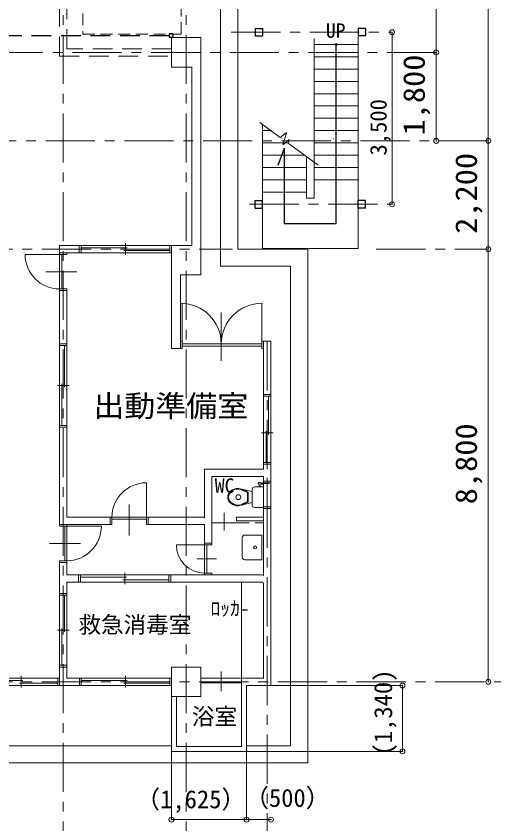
# Model space of a CAD drawing. Units: millimetres at full size, sheet at 1:200. Extents: x -55340 to 55340, y -38040 to 38040.
# Drawn here: x 29568 to 39284, y -25556 to -9130 of the extents above; entities that cross this region are included whole.
import ezdxf
from ezdxf.enums import TextEntityAlignment as Align

# ---------------------------------------------------------------- set-up
doc = ezdxf.new("R2010")
doc.units = ezdxf.units.MM
doc.header["$LTSCALE"] = 200
doc.header["$PDMODE"] = 32
doc.header["$PDSIZE"] = 100
for name, pattern in [('CHAIN1', [8, 5, -1, 1, -1]), ('DASHED1', [1.8, 1.2, -0.6]), ('DASHED2', [3, 2, -1])]:
    doc.linetypes.add(name, pattern=pattern)
for name, color, linetype, lineweight in [('0-1_通り芯', 3, 'Continuous', 18), ('0-2_躯体', 3, 'Continuous', 18), ('0-4_仕上', 4, 'Continuous', 9), ('0-5_建具(ｻｯｼ)', 3, 'Continuous', 18), ('0-6_建具(内部)', 3, 'Continuous', 18), ('0-9_家具・設備', 4, 'Continuous', 9), ('0-A_寸法', 6, 'Continuous', 9), ('0-B_文字', 2, 'Continuous', 9), ('0-F_予備', 4, 'Continuous', 9)]:
    doc.layers.add(name, color=color, linetype=linetype, lineweight=lineweight)
doc.styles.add('ＭＳ ゴシック', font='')
doc.styles.get('ＭＳ ゴシック').set_extended_font_data('MS Gothic')

msp = doc.modelspace()

# ---------------------------------------------------------------- linework, layer by layer
at = {"layer": '0-1_通り芯', "color": 4, "linetype": 'CHAIN1', "lineweight": 9}
for p, q in [((30526.4, -1507), (30526.4, -27128.1)), ((33026.4, -1507), (33026.4, -27128.1)), ((33943.4, -9456.6), (37214, -9456.6)), ((38112.2, -9866.8), (23026.4, -9866.8)), ((39171.9, -11666.8), (8865.3, -11666.8)), ((34317, -12956.6), (37214, -12956.6)), ((-48307.7, -13866.8), (33970.3, -13866.8)), ((36892, -13866.8), (39171.9, -13866.8)), ((34676.4, -15741.8), (34676.4, -28628.1)), ((-48307.7, -22666.8), (40371.9, -22666.8))]:
    msp.add_line(p, q, dxfattribs=at)
at = {"layer": '0-2_躯体', "color": 4, "linetype": 'DASHED2', "lineweight": 9}
for p, q in [((30601.4, -9791.8), (30601.4, -8051.8)), ((30451.4, -9941.8), (30451.4, -8441.8)), ((32726.4, -9791.8), (30601.4, -9791.8)), ((30451.4, -9941.8), (32726.4, -9941.8))]:
    msp.add_line(p, q, dxfattribs=at)
at = {"layer": '0-2_躯体', "color": 2, "lineweight": 25}
for p, q in [((34426.4, -9381.6), (34576.4, -9381.6)), ((34426.4, -9381.6), (34426.4, -9531.6)), ((34576.4, -9381.6), (34576.4, -9531.6)), ((36526.4, -9381.6), (36526.4, -9531.6)), ((36676.4, -9381.6), (36676.4, -9531.6)), ((34426.4, -9531.6), (34576.4, -9531.6)), ((34426.4, -12881.6), (34576.4, -12881.6)), ((34426.4, -13031.6), (34426.4, -12881.6)), ((34576.4, -13031.6), (34576.4, -12881.6)), ((36526.4, -13031.6), (36526.4, -12881.6)), ((36676.4, -12881.6), (36526.4, -12881.6)), ((36676.4, -13031.6), (36676.4, -12881.6)), ((34426.4, -13031.6), (34576.4, -13031.6))]:
    msp.add_line(p, q, dxfattribs=at)
at = {"layer": '0-2_躯体'}
for p, q in [((32726.4, -9566.8), (33326.5, -9566.8)), ((32726.4, -9791.8), (32726.4, -9566.8)), ((33326.5, -9566.8), (33326.5, -10166.8)), ((32726.4, -9866.8), (32726.4, -9791.8)), ((32726.4, -10166.8), (32726.4, -9866.8)), ((33141.4, -10166.8), (32726.4, -10166.8)), ((33141.4, -10166.8), (33141.4, -13791.8)), ((30451.4, -13791.8), (30853.1, -13791.8)), ((30451.4, -13941.8), (30451.4, -13791.8)), ((30853.1, -13791.8), (30853.1, -13941.8)), ((32726.5, -13791.8), (33141.4, -13791.8)), ((32726.5, -14391.8), (32726.5, -13791.8)), ((30891.4, -13941.8), (30451.4, -13941.8)), ((32726.5, -15891.8), (32726.5, -14391.8)), ((32911.4, -14391.8), (33326.5, -14391.8)), ((32911.4, -14391.8), (32911.4, -15891.8)), ((30451.4, -14711.8), (30601.4, -14711.8)), ((30451.4, -14711.8), (30451.4, -15791.8)), ((30601.4, -14711.8), (30601.4, -15791.8)), ((32911.4, -15891.8), (32911.4, -15741.8)), ((34751.5, -16821.8), (34751.5, -15741.8)), ((30451.4, -15791.8), (30601.4, -15791.8)), ((32946.4, -15891.8), (32726.5, -15891.8)), ((34751.5, -16821.8), (34601.4, -16821.8)), ((30451.4, -17491.8), (30601.4, -17491.8)), ((30601.4, -17491.8), (30601.4, -19320)), ((34601.4, -18341.8), (33401.4, -18341.8)), ((33401.4, -19340), (33401.4, -18341.8)), ((34601.4, -18244.6), (34751.5, -18244.6)), ((34601.4, -18341.8), (34601.4, -18244.6)), ((34751.5, -18588.9), (34751.5, -18244.6)), ((33551.4, -19882.4), (33551.4, -18491.8)), ((34601.4, -18491.8), (33551.4, -18491.8)), ((34601.4, -18588.9), (34601.4, -18491.8)), ((34601.4, -18588.9), (34751.5, -18588.9)), ((34751.5, -19141.8), (34601.4, -19141.8)), ((34601.4, -20511.8), (34601.4, -19141.8)), ((34751.5, -22741.8), (34751.5, -19141.8)), ((30601.4, -19320), (31481.5, -19320)), ((31481.5, -19320), (31481.5, -19470)), ((32251.5, -19470), (32251.5, -19320)), ((32251.5, -19320), (33401.4, -19320)), ((32251.5, -19470), (33401.4, -19470)), ((33401.4, -19847.4), (33401.4, -19470)), ((33551.4, -19847.4), (33401.4, -19847.4)), ((30451.4, -20868.4), (30451.4, -20240)), ((30601.4, -20240), (30451.4, -20240)), ((30838.1, -20491.8), (30838.1, -20641.8)), ((32711.4, -20491.8), (34601.4, -20491.8)), ((32711.4, -20491.8), (32711.4, -20641.8)), ((30601.4, -20868.4), (30601.4, -20641.8)), ((30838.1, -20641.8), (30601.4, -20641.8)), ((34601.4, -20641.8), (32711.4, -20641.8)), ((34601.4, -22591.8), (34601.4, -20661.8)), ((30451.4, -20868.4), (30601.4, -20868.4)), ((30451.4, -22368.4), (30601.4, -22368.4)), ((30451.4, -22368.4), (30451.4, -22741.8)), ((30601.4, -22368.4), (30601.4, -22591.8)), ((32726.4, -22966.8), (32726.4, -22366.8)), ((30856.4, -22591.8), (30601.4, -22591.8)), ((30856.4, -22741.8), (30856.4, -22591.8)), ((30856.4, -22741.8), (30451.4, -22741.8)), ((34251.5, -22741.8), (34751.5, -22741.8)), ((33326.4, -22966.8), (32726.4, -22966.8)), ((32726.4, -24081.8), (32726.4, -22966.8)), ((32826.4, -23981.8), (32826.4, -22966.8)), ((32826.4, -23981.8), (34151.5, -23981.8))]:
    msp.add_line(p, q, dxfattribs=at)
at = {"layer": '0-2_躯体', "color": 2, "lineweight": 25}
for points in [[(36676.4, -9381.6), (36563.3, -9381.6), (36562.4, -9381.6), (36526.4, -9381.6)], [(36676.4, -9531.6), (36573.8, -9531.6), (36526.4, -9531.6)], [(36676.4, -13031.6), (36563.3, -13031.6), (36562.4, -13031.6), (36526.4, -13031.6)]]:
    msp.add_lwpolyline(points, dxfattribs=at)
at = {"layer": '0-2_躯体'}
for points in [[(33326.5, -10166.8), (33326.5, -13791.8), (33326.5, -14391.8)], [(34601.4, -16821.8), (34601.4, -15741.8), (34751.5, -15741.8)], [(30451.4, -17491.8), (30451.4, -19470), (31481.5, -19470)], [(30838.1, -20491.8), (30601.4, -20491.8), (30601.4, -20240)], [(32726.4, -22366.8), (33326.4, -22366.8), (33326.4, -22966.8)], [(34151.5, -23981.8), (34151.5, -22591.8), (34601.4, -22591.8)], [(32726.4, -24081.8), (34251.5, -24081.8), (34251.5, -22741.8)]]:
    msp.add_lwpolyline(points, dxfattribs=at)
at = {"layer": '0-4_仕上'}
for p, q in [((34076.5, -7541.8), (34076.5, -13866.8)), ((33726.4, -7891.8), (33726.4, -14216.8)), ((34076.5, -13866.8), (35501.4, -13866.8)), ((35501.4, -24316.8), (35501.4, -13866.8)), ((33726.4, -14216.8), (35151.4, -14216.8)), ((35151.4, -23966.8), (35151.4, -14216.8)), ((32726.4, -23966.8), (11726.4, -23966.8)), ((35151.4, -23966.8), (34251.5, -23966.8)), ((35501.4, -24316.8), (11376.4, -24316.8))]:
    msp.add_line(p, q, dxfattribs=at)
at = {"layer": '0-5_建具(ｻｯｼ)', "color": 2, "linetype": 'DASHED2', "lineweight": 25}
for p, q in [((32681.4, -9491.8), (32681.4, -9566.8)), ((32756.4, -9491.8), (32681.4, -9491.8)), ((32756.4, -9491.8), (32756.4, -9566.8)), ((32681.4, -9529.3), (27371.4, -9529.3)), ((32756.4, -9566.8), (32681.4, -9566.8))]:
    msp.add_line(p, q, dxfattribs=at)
at = {"layer": '0-5_建具(ｻｯｼ)', "color": 4, "lineweight": 9}
for p, q in [((32946.4, -15795.3), (32946.4, -14967.8)), ((34566.4, -15795.3), (34566.4, -14967.8)), ((33738.9, -15153.5), (33738.9, -16137.5)), ((34601.4, -16856.8), (34601.4, -18209.6)), ((34751.5, -18209.6), (34751.5, -16856.8)), ((34601.4, -18623.9), (34601.4, -19106.8)), ((34751.5, -19106.8), (34751.5, -18623.9)), ((27361.4, -22591.8), (30416.4, -22591.8)), ((32691.4, -22591.8), (30891.4, -22591.8)), ((30416.4, -22741.8), (27361.4, -22741.8)), ((30891.4, -22741.8), (32691.4, -22741.8))]:
    msp.add_line(p, q, dxfattribs=at)
at = {"layer": '0-5_建具(ｻｯｼ)'}
for p, q in [((34566.4, -15741.8), (34566.4, -15891.8)), ((34601.4, -15741.8), (34566.4, -15741.8)), ((34566.4, -15795.3), (32946.4, -15795.3)), ((34566.4, -15838.2), (32946.4, -15838.2)), ((33738.9, -15795.3), (33738.9, -15838.2)), ((34566.4, -15891.8), (34601.4, -15891.8)), ((34601.4, -16856.8), (34601.4, -16821.8)), ((34751.5, -16856.8), (34601.4, -16856.8)), ((34702.2, -17641.8), (34702.2, -16856.8)), ((34751.5, -16856.8), (34751.5, -16821.8)), ((34650.7, -18209.6), (34650.7, -17571.8)), ((34794.3, -17606.8), (34558.6, -17606.8)), ((34601.4, -18209.6), (34601.4, -18244.6)), ((34751.5, -18209.6), (34601.4, -18209.6)), ((34751.5, -18209.6), (34751.5, -18244.6)), ((34676.4, -18519.3), (34676.4, -19106.8)), ((34601.4, -18623.9), (34601.4, -18588.9)), ((34751.5, -18623.9), (34601.4, -18623.9)), ((34751.5, -18623.9), (34751.5, -18588.9)), ((34751.5, -19106.8), (34601.4, -19106.8)), ((34601.4, -19106.8), (34601.4, -19141.8)), ((34751.5, -19106.8), (34751.5, -19141.8)), ((28923.9, -22641), (29705.2, -22641)), ((29670.2, -22784.6), (29670.2, -22548.9)), ((30416.4, -22591.8), (30451.4, -22591.8)), ((30416.4, -22741.8), (30416.4, -22591.8)), ((30891.4, -22641), (31826.4, -22641)), ((31791.4, -22784.6), (31791.4, -22548.9)), ((29635.2, -22692.5), (30416.4, -22692.5)), ((30416.4, -22741.8), (30451.4, -22741.8)), ((30891.4, -22741.8), (30856.4, -22741.8)), ((31756.4, -22692.5), (32691.4, -22692.5)), ((32691.4, -22741.8), (32726.4, -22741.8))]:
    msp.add_line(p, q, dxfattribs=at)
for points in [[(32911.4, -15741.8), (32946.4, -15741.8), (32946.4, -15891.8)], [(30891.4, -22741.8), (30891.4, -22591.8), (30856.4, -22591.8)], [(32691.4, -22741.8), (32691.4, -22591.8), (32726.4, -22591.8)]]:
    msp.add_lwpolyline(points, dxfattribs=at)
at = {"layer": '0-5_建具(ｻｯｼ)', "color": 4, "lineweight": 9}
for centre, start, end in [((32911.4, -15795.3), 0, 90), ((34566.4, -15795.3), 90, 180)]:
    msp.add_arc(centre, 827.5, start, end, dxfattribs=at)
at = {"layer": '0-6_建具(内部)', "color": 4, "lineweight": 9}
for p, q in [((32691.4, -13791.8), (30891.4, -13791.8)), ((30891.4, -13941.8), (32691.4, -13941.8)), ((30451.4, -13976.8), (29751.4, -13976.8)), ((30803.5, -14326.8), (30175, -14326.8)), ((30451.4, -15826.8), (30451.4, -17453.4)), ((30601.4, -17453.4), (30601.4, -15791.8)), ((32216.5, -19320), (32216.5, -18620)), ((31866.5, -19692.1), (31866.5, -19063.6)), ((30601.4, -19505), (31301.4, -19505)), ((30249.4, -19855), (30877.9, -19855)), ((33401.4, -19882.4), (32827.1, -19882.4)), ((33248.1, -20169.6), (33640.1, -20169.6)), ((32676.4, -20491.8), (30876.4, -20491.8)), ((30876.4, -20641.8), (32676.4, -20641.8)), ((30451.4, -22330.1), (30451.4, -20903.4)), ((30601.4, -20903.4), (30601.4, -22365.1)), ((33738.9, -22459.5), (33738.9, -22859.8)), ((34151.5, -22590.4), (33326.4, -22590.4)), ((34151.5, -22690.4), (33326.4, -22690.4))]:
    msp.add_line(p, q, dxfattribs=at)
at = {"layer": '0-6_建具(内部)'}
for p, q in [((31791.5, -13984.6), (31791.5, -13748.9)), ((30451.4, -13941.8), (30451.4, -14711.8)), ((30891.4, -13841.1), (31826.5, -13841.1)), ((31756.5, -13892.5), (32691.4, -13892.5)), ((32691.4, -13941.8), (32726.5, -13941.8)), ((30494.3, -13976.8), (30494.3, -14676.8)), ((30552.2, -16676.8), (30552.2, -15826.8)), ((30601.4, -15826.8), (30601.4, -15791.8)), ((30644.3, -16641.8), (30408.6, -16641.8)), ((30500.7, -17453.4), (30500.7, -16606.8)), ((30601.4, -17453.4), (30451.4, -17453.4)), ((30451.4, -17453.4), (30451.4, -17488.4)), ((30601.4, -17453.4), (30601.4, -17488.4)), ((32251.5, -19320), (31481.5, -19320)), ((32216.5, -19362.8), (31516.5, -19362.8)), ((32216.5, -19320), (32216.5, -19470)), ((33800.9, -19232.3), (33800.9, -19592.3)), ((34050.3, -19320), (34601.4, -19320)), ((30558.6, -19505), (30558.6, -20205)), ((30601.4, -19470), (30601.4, -20240)), ((32216.5, -19470), (32251.5, -19470)), ((34067.7, -19432.7), (33551.4, -19432.7)), ((33401.4, -19847.4), (33401.4, -20491.8)), ((33401.4, -19882.4), (33551.4, -19882.4)), ((33444.3, -19882.4), (33444.3, -20456.8)), ((30876.4, -20491.8), (30841.4, -20491.8)), ((30876.4, -20641.8), (30876.4, -20491.8)), ((31776.4, -20684.6), (31776.4, -20448.9)), ((30876.4, -20641.8), (30841.4, -20641.8)), ((30876.4, -20541.1), (31811.4, -20541.1)), ((31741.4, -20592.5), (32676.4, -20592.5)), ((32676.4, -20641.8), (32711.4, -20641.8)), ((30552.2, -21651.8), (30552.2, -20903.4)), ((30601.4, -20903.4), (30601.4, -20868.4)), ((30644.3, -21616.8), (30408.6, -21616.8)), ((30500.7, -22330.1), (30500.7, -21581.8)), ((30451.4, -22330.1), (30451.4, -22365.1)), ((30601.4, -22330.1), (30451.4, -22330.1)), ((30601.4, -22330.1), (30601.4, -22365.1))]:
    msp.add_line(p, q, dxfattribs=at)
at = {"layer": '0-6_建具(内部)', "linetype": 'DASHED1'}
msp.add_line((34067.7, -19432.7), (34601.4, -19432.7), dxfattribs=at)
at = {"layer": '0-6_建具(内部)', "color": 7}
msp.add_line((34151.5, -22591.8), (34151.5, -22590.4), dxfattribs=at)
at = {"layer": '0-6_建具(内部)'}
for points in [[(30891.4, -13941.8), (30891.4, -13791.8), (30856.4, -13791.8)], [(32691.4, -13941.8), (32691.4, -13791.8), (32726.5, -13791.8)], [(30451.4, -13976.8), (30601.4, -13976.8), (30601.4, -13941.8)], [(30601.4, -14711.8), (30601.4, -14676.8), (30451.4, -14676.8)], [(30601.4, -15826.8), (30451.4, -15826.8), (30451.4, -15791.8)], [(31481.5, -19470), (31516.5, -19470), (31516.5, -19320)], [(34050.3, -19320), (34050.3, -19395), (34601.4, -19395)], [(30601.4, -19505), (30451.4, -19505), (30451.4, -19470)], [(30451.4, -20240), (30451.4, -20205), (30601.4, -20205)], [(32676.4, -20641.8), (32676.4, -20491.8), (32711.4, -20491.8)], [(33551.4, -20491.8), (33551.4, -20456.8), (33401.4, -20456.8)], [(30601.4, -20903.4), (30451.4, -20903.4), (30451.4, -20868.4)]]:
    msp.add_lwpolyline(points, dxfattribs=at)
at = {"layer": '0-6_建具(内部)', "color": 4, "lineweight": 9}
for centre, radius, start, end in [((30451.4, -13976.8), 700, 180, 270), ((32216.5, -19320), 700, 90, 180), ((30601.4, -19505), 700, 270, 0), ((33401.4, -19882.4), 574.3, 180, 270)]:
    msp.add_arc(centre, radius, start, end, dxfattribs=at)
at = {"layer": '0-9_家具・設備', "color": 7, "lineweight": 18}
for p, q in [((34419.6, -18701.9), (34577.6, -18701.9)), ((34542.6, -18686.9), (34502.6, -18686.9)), ((34522.6, -18636.9), (34522.6, -18701.9)), ((34552.6, -18636.9), (34717.6, -18636.9)), ((34572.6, -18616.9), (34572.6, -18656.9)), ((34597.6, -19101.9), (34597.6, -18721.9)), ((34114.7, -18750.2), (34071.9, -18747.3)), ((34369.6, -18799.8), (34087.6, -18734.4)), ((34272.6, -18820.6), (34272.6, -19003.2)), ((34287.6, -18811.9), (34287.6, -19011.9)), ((34369.6, -18751.9), (34369.6, -19071.9)), ((34369.6, -19023.9), (34087.6, -19089.4)), ((34114.7, -19073.6), (34071.9, -19076.5)), ((34419.6, -19121.9), (34577.6, -19121.9)), ((34217.9, -19684.1), (34567.9, -19684.1)), ((34567.9, -19684.1), (34567.9, -20184.1)), ((34167.9, -20134.1), (34167.9, -19734.1)), ((34217.9, -20184.1), (34567.9, -20184.1)), ((34151.5, -22590.4), (34151.5, -20641.8))]:
    msp.add_line(p, q, dxfattribs=at)
at = {"layer": '0-9_家具・設備', "linetype": 'DASHED1'}
msp.add_lwpolyline([(32925.7, -7993.9), (30925.7, -7993.9), (30925.7, -9493.9), (32925.7, -9493.9)], close=True, dxfattribs=at)
at = {"layer": '0-9_家具・設備', "color": 7, "lineweight": 18}
for centre, radius in [((34087.6, -18911.9), 50), ((34427.9, -19934.1), 30)]:
    msp.add_circle(centre, radius, dxfattribs=at)
for centre, radius, start, end in [((34419.6, -18751.9), 50, 89.99985, 180.00005), ((34522.6, -18636.9), 30, 330.00014, 210.00012), ((34577.6, -18721.9), 20, 0.0002, 89.99985), ((33824.3, -19613.5), 910.9, 60.51659, 71.40564), ((33824.3, -19613.5), 925.9, 59.97342, 68.50247), ((33824.3, -18210.2), 910.9, 288.59436, 299.48343), ((33824.3, -18210.2), 925.9, 291.4933, 300.02637), ((34419.6, -19071.9), 50, 180.00005, 270), ((34577.6, -19101.9), 20, 270, 0.0002), ((34217.9, -19734.1), 50, 89.99985, 180.00005), ((34217.9, -20134.1), 50, 180.00005, 270)]:
    msp.add_arc(centre, radius, start, end, dxfattribs=at)
for major_axis, start_param, end_param in [((215, 0), 1.5707998, 4.7123898), ((200, 0), 1.6494999, 4.6336798)]:
    msp.add_ellipse((34087.6, -18911.9), major_axis=major_axis, ratio=0.8255, start_param=start_param, end_param=end_param, dxfattribs=at)
at = {"layer": '0-A_寸法', "color": 4}
for p, q in [((38112.2, -4666.8), (38112.2, -9866.8)), ((37214, -9456.6), (37214, -12956.6)), ((38112.2, -9866.8), (38112.2, -11666.8)), ((39171.9, -22666.8), (39171.9, -13866.8)), ((34751.5, -22741.8), (37424.9, -22741.8)), ((37424.9, -24081.8), (37424.9, -22741.8)), ((32726.4, -24081.8), (32726.4, -25469.9)), ((34251.5, -24081.8), (37424.9, -24081.8)), ((34251.5, -24081.8), (34251.5, -25458.4)), ((34751.5, -25469.9), (32726.4, -25469.9))]:
    msp.add_line(p, q, dxfattribs=at)
msp.add_lwpolyline([(39171.9, -13866.8), (39171.9, -11666.8), (39171.9, -4666.8)], dxfattribs=at)
at = {"layer": '0-A_寸法'}
for p in [(37214, -9456.6), (38112.2, -9866.8), (38112.2, -11666.8), (39171.9, -11666.8), (37214, -12956.6), (39171.9, -13866.8), (39171.9, -22666.8), (37424.9, -22741.8), (37424.9, -24081.8), (32726.4, -25469.9), (34251.5, -25469.9), (34751.5, -25469.9)]:
    msp.add_point(p, dxfattribs=at)
at = {"layer": '0-B_文字', "lineweight": 25}
for p, q in [((36076.4, -13349.2), (36076.4, -9706.6)), ((34895.3, -12161.9), (35026.4, -11814.1)), ((35026.4, -13349.2), (35026.4, -11814.1)), ((35026.4, -13349.2), (36076.4, -13349.2))]:
    msp.add_line(p, q, dxfattribs=at)
at = {"layer": '0-B_文字', "color": 4}
for p, q in [((34522.8, -11292.8), (34939.6, -11598.2)), ((34939.6, -11598.2), (35068.6, -11495.6)), ((34971.1, -11621.3), (34971.6, -11621.7))]:
    msp.add_line(p, q, dxfattribs=at)
msp.add_lwpolyline([(35065.1, -11506.2), (34991.1, -11745.8), (35122.2, -11641.5), (35099.4, -11715.3), (35711.2, -12163.6)], dxfattribs=at)
at = {"layer": '0-B_文字', "lineweight": 25}
msp.add_circle((36076.2, -9706.3), 16.6, dxfattribs=at)
at = {"layer": '0-F_予備', "color": 7, "lineweight": 18}
for p, q in [((35626.4, -9581.6), (35626.4, -12831.6)), ((36526.4, -9531.6), (36526.4, -12881.6)), ((34576.4, -11332), (34576.4, -12881.6)), ((35476.4, -11991.6), (35476.4, -12831.6)), ((35476.4, -12831.6), (35626.4, -12831.6)), ((34576.4, -13031.6), (34576.4, -13856.6)), ((36526.4, -13031.6), (36526.4, -13856.6)), ((34576.4, -13856.6), (36526.4, -13856.6))]:
    msp.add_line(p, q, dxfattribs=at)
at = {"layer": '0-F_予備'}
for p, q in [((35626.4, -9706.6), (36526.4, -9706.6)), ((35626.4, -9956.6), (36526.4, -9956.6)), ((35626.4, -10206.6), (36526.4, -10206.6)), ((35626.4, -10456.6), (36526.4, -10456.6)), ((35626.4, -10706.6), (36526.4, -10706.6)), ((35626.4, -10956.6), (36526.4, -10956.6)), ((35626.4, -11206.6), (36526.4, -11206.6)), ((34576.4, -11456.6), (34746.4, -11456.6)), ((35626.4, -11456.6), (36526.4, -11456.6)), ((36021.1, -11621.3), (36021.6, -11621.7)), ((34576.4, -11706.6), (35102.1, -11706.6)), ((35626.4, -11706.6), (36526.4, -11706.6)), ((34576.4, -11956.6), (35428.7, -11956.6)), ((35626.4, -11956.6), (36526.4, -11956.6)), ((34576.4, -12206.6), (35476.4, -12206.6)), ((35626.4, -12206.6), (36526.4, -12206.6)), ((34576.4, -12456.6), (35476.4, -12456.6)), ((35626.4, -12456.6), (36526.4, -12456.6)), ((34576.4, -12706.6), (35476.4, -12706.6))]:
    msp.add_line(p, q, dxfattribs=at)

# ---------------------------------------------------------------- texts
at = {"layer": '0-A_寸法', "color": 7, "style": 'ＭＳ ゴシック'}
msp.add_text('UP', height=293.3, dxfattribs=at).set_placement((35867.6, -9657.4), align=Align.BOTTOM_LEFT)
at = {"layer": '0-A_寸法', "color": 2, "style": 'ＭＳ ゴシック', "width": 1.1}
for s, p in [('1,800', (38012.2, -11556.8)), ('2,200', (39071.9, -13556.8)), ('8,800', (39071.9, -19056.8))]:
    msp.add_text(s, height=439.9, rotation=90, dxfattribs=at).set_placement(p, align=Align.BOTTOM_LEFT)
at = {"layer": '0-A_寸法', "color": 2, "style": 'ＭＳ ゴシック'}
for s, height, p in [('3,500', 337.2, (37205.1, -11963.6)), ('(1,340)', 366.6, (37324.9, -24164.3))]:
    msp.add_text(s, height=height, rotation=90, dxfattribs=at).set_placement(p, align=Align.BOTTOM_LEFT)
for s, p in [('（500）', (34209.8, -25321.6)), ('（1,625）', (31997, -25349.8))]:
    msp.add_text(s, height=366.6, dxfattribs=at).set_placement(p, align=Align.BOTTOM_LEFT)
at = {"layer": '0-B_文字', "style": 'ＭＳ ゴシック', "width": 1.05}
msp.add_text('出動準備室', height=439.9, dxfattribs=at).set_placement((31138.9, -17409.7), align=Align.BOTTOM_LEFT)
at = {"layer": '0-B_文字', "color": 7, "style": 'ＭＳ ゴシック'}
msp.add_text('WC', height=293.3, dxfattribs=at).set_placement((33607.9, -18911.4), align=Align.BOTTOM_LEFT)
at = {"layer": '0-B_文字', "style": 'ＭＳ ゴシック'}
for s, height, p in [('ﾛｯｶ-', 293.3, (33519.9, -21409.3)), ('救急消毒室', 337.2, (30833.2, -21775)), ('浴室', 337.2, (33142.3, -23643.1))]:
    msp.add_text(s, height=height, dxfattribs=at).set_placement(p, align=Align.BOTTOM_LEFT)

doc.saveas('drawing.dxf')
